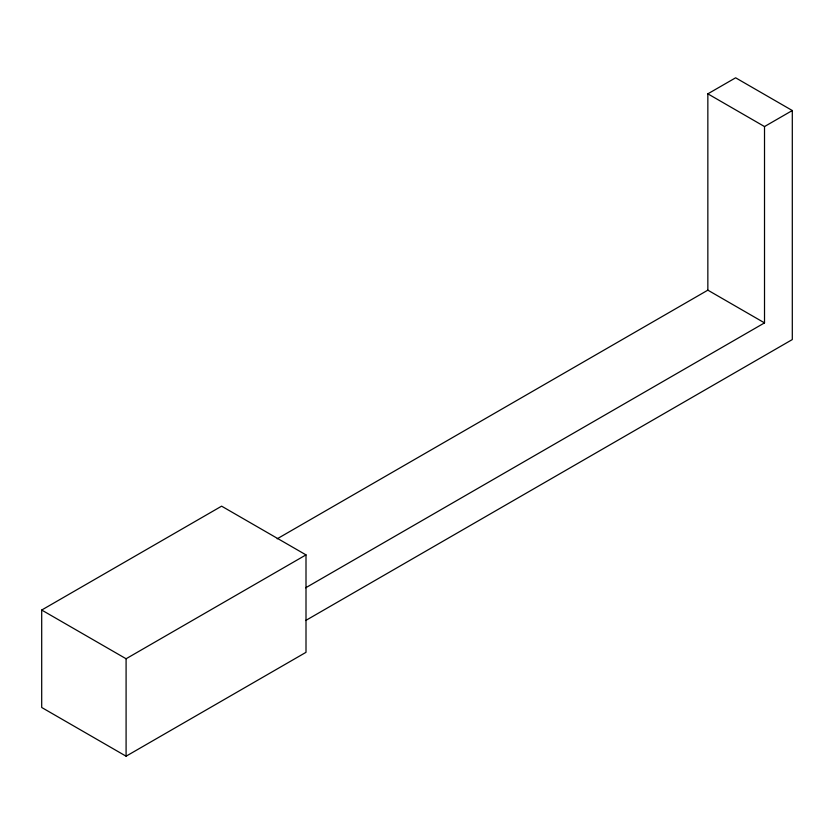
<?xml version="1.0" encoding="UTF-8"?>
<svg xmlns="http://www.w3.org/2000/svg" width="834" height="834" viewBox="0 0 834 834"><rect width="100%" height="100%" fill="white"/><g stroke="black" fill="none" stroke-linecap="round" stroke-linejoin="round"><path stroke-width="1.25" d="M277.18 538.806L707.847 290.159L707.847 93.835L735.63 77.802L792.3 110.526L792.3 339.563L305.661 620.517M707.847 93.835L764.517 126.559L792.3 110.526M41.7 610.04L221.615 506.165L306.005 554.881L306.005 652.324L126.09 756.198L41.7 707.482L41.7 610.04L126.09 658.756L306.005 554.881M305.671 587.793L764.517 322.883L764.517 126.559M707.847 290.159L764.517 322.883M126.09 658.756L126.09 756.198"/></g></svg>
